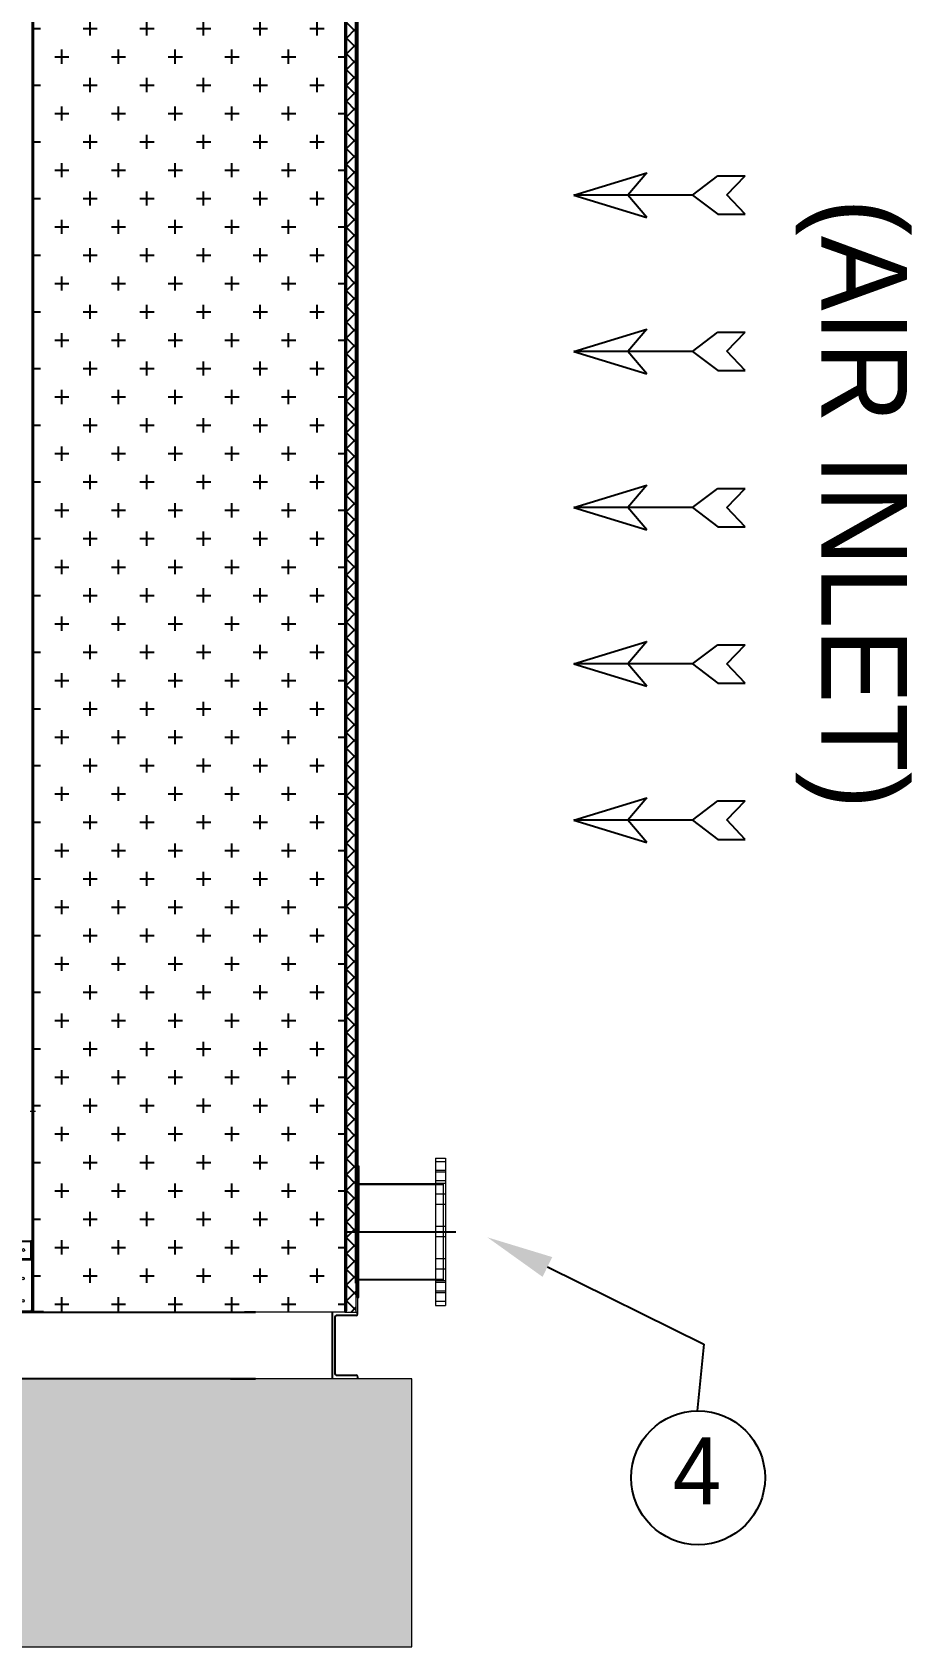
# Model space of a CAD drawing. Header units: millimetres. Extents: x 2113 to 34376, y 2901 to 25715.
# Drawn here: x 18958 to 20928, y 10113 to 13729 of the extents above; entities that cross this region are included whole.
import ezdxf
from ezdxf import colors
from ezdxf.entities.mleader import LeaderData, LeaderLine
from ezdxf.enums import TextEntityAlignment as Align
from ezdxf.math import Vec2, Vec3

# ---------------------------------------------------------------- set-up
doc = ezdxf.new("R2010")
doc.units = ezdxf.units.MM
doc.linetypes.add('CENTER', pattern=[2, 1.25, -0.25, 0.25, -0.25])
for name, color, linetype in [('center', 1, 'CENTER'), ('냉각탑_dim', 1, 'Continuous'), ('냉각탑_text', 3, 'Continuous'), ('냉각탑_찬넬방진', 1, 'Continuous')]:
    doc.layers.add(name, color=color, linetype=linetype)
doc.styles.get("Standard").update_dxf_attribs({"font": 'arial.ttf'})
doc.styles.add('돋움', font='Dotum.ttf')

# ---------------------------------------------------------------- blocks, each defined once
blk = doc.blocks.new('화살표 IN OUT')
at = {"layer": '냉각탑_dim'}
for p, q in [((-322.7, 43), (-383.9, 43)), ((-343.1, 0.5), (-383.9, 43)), ((-266.4, 0), (-322.7, 43)), ((-163.5, 50), (-121.5, 0)), ((0, 0), (-163.5, 50)), ((-383.9, -43), (-343.1, 0.5)), ((-266.4, 0), (-322.7, -43)), ((-266.4, 0), (0, 0)), ((-163.5, -50), (-121.5, 0)), ((0, 0), (-163.5, -50)), ((-322.7, -43), (-383.9, -43))]:
    blk.add_line(p, q, dxfattribs=at)
blk = doc.blocks.new('A$C4226346C')
at = {"color": 7, "lineweight": 15}
for p, q in [((23.3, 330), (23.3, 165)), ((45.3, 330), (23.3, 330)), ((45.3, 330), (45.3, 165)), ((23.3, 321.5), (45.3, 321.5)), ((23.3, 302.1), (45.3, 302.1)), ((23.3, 302.1), (45.3, 302.1)), ((23.3, 298.5), (45.3, 298.5)), ((217.1, 312.7), (217.1, 165)), ((220.3, 312.7), (217.1, 312.7)), ((220.3, 312.7), (217.1, 312.7)), ((220.3, 307), (217.1, 307)), ((217.1, 297), (220.3, 297)), ((217.1, 297), (220.3, 297)), ((220.3, 312.7), (220.3, 165)), ((23.3, 279.1), (45.3, 279.1)), ((23.3, 279.1), (45.3, 279.1)), ((45.3, 274), (23.3, 274)), ((28.3, 273), (28.3, 165)), ((45.3, 273), (28.3, 273)), ((220.3, 271), (28.3, 271)), ((217.1, 273), (45.3, 273)), ((217.1, 288), (220.3, 288)), ((217.1, 288), (220.3, 288)), ((220.3, 273), (217.1, 273)), ((220.3, 273), (217.1, 273)), ((217.1, 262.8), (220.3, 262.8)), ((217.1, 262.8), (220.3, 262.8)), ((217.1, 253.8), (220.3, 253.8)), ((217.1, 253.8), (220.3, 253.8)), ((220.3, 165), (220.3, 273)), ((23.3, 249), (45.3, 249)), ((23.3, 249), (45.3, 249)), ((23.3, 226), (45.3, 226)), ((23.3, 226), (45.3, 226)), ((217.1, 203.7), (220.3, 203.7)), ((217.1, 203.7), (220.3, 203.7)), ((217.1, 194.7), (220.3, 194.7)), ((217.1, 194.7), (220.3, 194.7)), ((23.3, 176.5), (45.3, 176.5)), ((23.3, 176.5), (45.3, 176.5)), ((23.3, 165), (23.3, 0)), ((23.3, 153.5), (45.3, 153.5)), ((23.3, 153.5), (45.3, 153.5)), ((28.3, 165), (28.3, 57)), ((28.3, 165), (28.3, 59)), ((45.3, 165), (45.3, 0)), ((217.1, 17.3), (217.1, 165)), ((220.3, 17.3), (220.3, 165)), ((220.3, 57), (220.3, 165)), ((220.3, 59), (220.3, 165)), ((217.1, 135.3), (220.3, 135.3)), ((217.1, 135.3), (220.3, 135.3)), ((217.1, 126.3), (220.3, 126.3)), ((217.1, 126.3), (220.3, 126.3)), ((23.3, 104), (45.3, 104)), ((23.3, 104), (45.3, 104)), ((23.3, 81), (45.3, 81)), ((23.3, 81), (45.3, 81)), ((217.1, 76.2), (220.3, 76.2)), ((217.1, 76.2), (220.3, 76.2)), ((45.3, 56), (23.3, 56)), ((23.3, 50.9), (45.3, 50.9)), ((23.3, 50.9), (45.3, 50.9)), ((220.3, 59), (28.3, 59)), ((45.3, 57), (28.3, 57)), ((217.1, 57), (45.3, 57)), ((217.1, 67.2), (220.3, 67.2)), ((217.1, 67.2), (220.3, 67.2)), ((220.3, 57), (217.1, 57)), ((220.3, 57), (217.1, 57)), ((217.1, 42), (220.3, 42)), ((217.1, 42), (220.3, 42)), ((23.3, 31.5), (45.3, 31.5)), ((23.3, 27.9), (45.3, 27.9)), ((23.3, 27.9), (45.3, 27.9)), ((23.3, 8.5), (45.3, 8.5)), ((217.1, 33), (220.3, 33)), ((217.1, 33), (220.3, 33)), ((220.3, 23), (217.1, 23)), ((220.3, 17.3), (217.1, 17.3)), ((220.3, 17.3), (217.1, 17.3)), ((45.3, 0), (23.3, 0))]:
    blk.add_line(p, q, dxfattribs=at)
at = {"layer": 'center'}
blk.add_line((249.8, 165), (0, 165), dxfattribs=at)
blk = doc.blocks.new('A$C42EA2B24')
at = {"color": 7, "lineweight": 15}
for p, q in [((0, 151.5), (2, 151.5)), ((0, 151.5), (2, 151.5)), ((0, 3.5), (0, 151.5)), ((2, 151.5), (0, 151.5)), ((2, 3.5), (2, 151.5)), ((2, 151.5), (2.4, 151.5)), ((2, 112.5), (2, 151.5)), ((2, 151.5), (2, 112.5)), ((2, 151.5), (2.9, 151.5)), ((2.4, 151.5), (2.9, 151.5)), ((2.9, 151.5), (2.9, 112.5)), ((2.9, 112.5), (2.9, 151.5)), ((3.5, 155), (746.5, 160)), ((3.5, 153), (746.5, 158)), ((3.5, 151.5), (3.5, 155)), ((3.5, 155), (3.5, 153)), ((3.5, 155), (3.5, 153)), ((3.5, 152.6), (3.5, 153)), ((3.5, 151.5), (3.5, 152.6)), ((3.7, 116.5), (3.5, 151.5)), ((3.5, 151.5), (3.7, 116.5)), ((726, 159.8), (726, 157.8)), ((726, 159.8), (726, 157.8)), ((726, 159.8), (726, 157.8)), ((726, 159.8), (726, 157.8)), ((726, 159.8), (726, 157.8)), ((726, 159.8), (726, 157.8)), ((726, 159.8), (726, 157.8)), ((726, 159.8), (726, 157.8)), ((726, 159.8), (726, 157.8)), ((726, 159.8), (726, 157.8)), ((726, 159.8), (726, 157.8)), ((726, 159.8), (726, 157.8)), ((726, 159.8), (726, 157.8)), ((726, 159.8), (726, 157.8)), ((726, 159.8), (726, 157.8)), ((726, 159.8), (726, 157.8)), ((726, 159.8), (726, 157.8)), ((726, 159.8), (726, 157.8)), ((726, 159.8), (726, 157.8)), ((726, 159.8), (726, 157.8)), ((726, 159.8), (726, 157.8)), ((726, 159.8), (726, 157.8)), ((726, 159.8), (726, 157.8)), ((726, 159.8), (726, 157.8)), ((726, 159.8), (726, 157.8)), ((726, 159.8), (726, 157.8)), ((732, 159.9), (732, 157.9)), ((732, 159.9), (732, 157.9)), ((732, 159.9), (732, 157.9)), ((732, 159.9), (732, 157.9)), ((732, 159.9), (732, 157.9)), ((732, 159.9), (732, 157.9)), ((732, 159.9), (732, 157.9)), ((732, 159.9), (732, 157.9)), ((732, 159.9), (732, 157.9)), ((732, 159.9), (732, 157.9)), ((732, 159.9), (732, 157.9)), ((732, 159.9), (732, 157.9)), ((732, 159.9), (732, 157.9)), ((732, 159.9), (732, 157.9)), ((732, 159.9), (732, 157.9)), ((732, 159.9), (732, 157.9)), ((732, 159.9), (732, 157.9)), ((732, 159.9), (732, 157.9)), ((732, 159.9), (732, 157.9)), ((732, 159.9), (732, 157.9)), ((732, 159.9), (732, 157.9)), ((732, 159.9), (732, 157.9)), ((732, 159.9), (732, 157.9)), ((732, 159.9), (732, 157.9)), ((732, 159.9), (732, 157.9)), ((732, 159.9), (732, 157.9)), ((746.5, 160), (746.5, 158)), ((746.5, 160), (746.5, 158)), ((746.5, 158), (746.5, 160)), ((746.5, 158), (746.5, 157.5)), ((746.5, 156.5), (746.5, 158)), ((746.5, 157.5), (746.5, 156.5)), ((746.5, 156.5), (746.7, 121.5)), ((746.7, 121.5), (746.5, 156.5)), ((747.1, 116.6), (747.1, 156.5)), ((747.1, 156.5), (747.6, 156.5)), ((748, 156.5), (747.1, 156.5)), ((747.1, 156.5), (747.1, 116.6)), ((747.6, 156.5), (748, 156.5)), ((748, 116.6), (748, 156.5)), ((750, 156.5), (748, 156.5)), ((748, 156.5), (750, 156.5)), ((748, 156.5), (748, 116.6)), ((748, 156.5), (748, 3.5)), ((750, 156.5), (748, 156.5)), ((750, 156.5), (750, 3.5)), ((0, 138.5), (2, 138.5)), ((0, 138.5), (2, 138.5)), ((0, 137), (2, 137)), ((0, 137), (2, 137)), ((0, 137), (2, 137)), ((0, 137), (2, 137)), ((0, 137), (2, 137)), ((0, 137), (2, 137)), ((0, 137), (2, 137)), ((0, 137), (2, 137)), ((0, 137), (2, 137)), ((0, 137), (2, 137)), ((0, 137), (2, 137)), ((0, 137), (2, 137)), ((0, 137), (2, 137)), ((0, 137), (2, 137)), ((0, 131), (2, 131)), ((0, 131), (2, 131)), ((0, 131), (2, 131)), ((0, 131), (2, 131)), ((0, 131), (2, 131)), ((0, 131), (2, 131)), ((0, 131), (2, 131)), ((0, 131), (2, 131)), ((0, 131), (2, 131)), ((0, 131), (2, 131)), ((0, 131), (2, 131)), ((0, 131), (2, 131)), ((0, 131), (2, 131)), ((0, 131), (2, 131)), ((0, 129.5), (2, 129.5)), ((0, 129.5), (2, 129.5)), ((2, 112.5), (3.5, 112.5)), ((2, 112.5), (2.9, 112.5)), ((3.5, 112.5), (2.9, 112.5)), ((38.5, 112.5), (3.5, 112.5)), ((3.5, 112.5), (38.5, 112.5)), ((746.7, 120), (3.7, 115)), ((746.7, 120), (3.7, 115)), ((3.8, 113), (3.7, 116.5)), ((3.7, 115.5), (3.7, 116.5)), ((3.7, 115), (3.7, 115.5)), ((3.8, 113), (3.7, 115)), ((746.8, 118), (3.8, 113)), ((746.8, 118), (3.8, 113)), ((42, 112.5), (38.5, 112.5)), ((39.6, 112.5), (38.5, 112.5)), ((40, 112.5), (39.6, 112.5)), ((40, 112.5), (40, 17)), ((42, 112.5), (40, 112.5)), ((40, 17), (40, 112.5)), ((42, 112.5), (42, 17)), ((42, 112.5), (42, 17)), ((708, 17), (708, 116.6)), ((708, 116.6), (710, 116.6)), ((708, 116.6), (711.5, 116.6)), ((708, 17), (708, 116.6)), ((710, 17), (710, 116.6)), ((710.4, 116.6), (710, 116.6)), ((710, 17), (710, 116.6)), ((711.5, 116.6), (710.4, 116.6)), ((746.5, 116.6), (711.5, 116.6)), ((711.5, 116.6), (746.5, 116.6)), ((746.5, 116.6), (747.1, 116.6)), ((746.5, 116.6), (748, 116.6)), ((746.7, 121.5), (746.7, 120.4)), ((746.8, 118), (746.7, 121.5)), ((746.7, 120.4), (746.7, 120)), ((746.8, 118), (746.7, 120)), ((748, 116.6), (747.1, 116.6)), ((750, 143.6), (748, 143.6)), ((750, 143.6), (748, 143.6)), ((750, 134.6), (748, 134.6)), ((750, 134.6), (748, 134.6)), ((750, 125), (748, 125)), ((750, 125), (748, 125)), ((750, 95), (748, 95)), ((750, 95), (748, 95)), ((0, 52), (2, 52)), ((0, 52), (2, 52)), ((0, 52), (2, 52)), ((0, 52), (2, 52)), ((0, 52), (2, 52)), ((0, 52), (2, 52)), ((0, 52), (2, 52)), ((0, 52), (2, 52)), ((0, 52), (2, 52)), ((0, 52), (2, 52)), ((0, 46), (2, 46)), ((0, 46), (2, 46)), ((0, 46), (2, 46)), ((0, 46), (2, 46)), ((0, 46), (2, 46)), ((0, 46), (2, 46)), ((0, 46), (2, 46)), ((0, 46), (2, 46)), ((0, 46), (2, 46)), ((0, 46), (2, 46)), ((750, 55), (748, 55)), ((750, 55), (748, 55)), ((0, 3.5), (3.5, 3.5)), ((0, 3.5), (2, 3.5)), ((2.4, 3.5), (2, 3.5)), ((2, 0.4), (2.9, 2.2)), ((3.5, 3.5), (2.4, 3.5)), ((3.5, 0), (3.5, 3.5)), ((3.5, 0), (3.5, 3.5)), ((3.5, 2), (38.5, 2)), ((38.5, 0), (3.5, 0)), ((38.5, 0), (3.5, 0)), ((38.5, 0), (3.5, 0)), ((38.5, 17), (38.5, 0)), ((38.5, 17), (38.5, 2)), ((38.5, 17), (42, 17)), ((39.6, 17), (38.5, 17)), ((38.5, 2), (38.5, 0)), ((40, 17), (39.6, 17)), ((42, 17), (40, 17)), ((42, 15), (40, 15)), ((40, 15), (40, 3.5)), ((42, 15), (40, 15)), ((40, 15), (40, 3.5)), ((42, 15), (42, 3.5)), ((42, 15), (42, 3.5)), ((708, 17), (710, 17)), ((711.5, 17), (708, 17)), ((708, 3.5), (708, 15)), ((708, 3.5), (708, 15)), ((708, 15), (710, 15)), ((708, 15), (710, 15)), ((710, 17), (710.4, 17)), ((710, 3.5), (710, 15)), ((710, 3.5), (710, 15)), ((710.4, 17), (711.5, 17)), ((711.5, 0), (711.5, 17)), ((711.5, 0), (711.5, 17)), ((746.5, 2), (711.5, 2)), ((746.5, 0), (711.5, 0)), ((711.5, 0), (746.5, 0)), ((711.5, 0), (746.5, 0)), ((746.5, 3.5), (746.5, 2)), ((746.5, 3.5), (747.6, 3.5)), ((750, 3.5), (746.5, 3.5)), ((746.5, 3.5), (746.5, 0)), ((746.5, 2), (746.5, 0)), ((748, 0.3), (747.1, 2.1)), ((747.6, 3.5), (748, 3.5)), ((750, 25), (748, 25)), ((750, 25), (748, 25)), ((750, 3.5), (748, 3.5))]:
    blk.add_line(p, q, dxfattribs=at)
for centre in [(20, 134.1), (125, 134.9), (250, 135.7), (375, 136.6), (500, 137.4), (625, 138.3), (730, 139), (21, 75), (729, 75), (21, 25), (729, 25)]:
    blk.add_circle(centre, 3, dxfattribs=at)
for centre, radius, start, end in [((3.5, 151.5), 3.5, 90.3801, 179.9981), ((3.5, 151.5), 1.5, 90.3801, 179.9981), ((746.5, 156.5), 3.5, 359.9981, 90.3801), ((746.5, 156.5), 1.5, 359.9981, 90.3801), ((3.5, 3.5), 3.5, 179.9981, 269.9981), ((3.5, 3.5), 1.5, 179.9981, 269.9981), ((38.5, 3.5), 3.5, 269.9981, 359.9981), ((38.5, 3.5), 1.5, 269.9981, 359.9981), ((711.5, 3.5), 3.5, 179.9981, 269.9981), ((711.5, 3.5), 1.5, 179.9981, 269.9981), ((746.5, 3.5), 3.5, 269.9981, 359.9981), ((746.5, 3.5), 1.5, 269.9981, 359.9981)]:
    blk.add_arc(centre, radius, start, end, dxfattribs=at)
blk = doc.blocks.new('1')
h = blk.add_hatch()
h.set_pattern_fill('CROSS', color=5, scale=10)
h.set_pattern_definition([(0, (-664251.29, 25358.47), (63.5, 63.5), [31.75, -95.25]), (90, (-664235.417, 25342.595), (-63.5, 63.5), [31.75, -95.25])])
h.paths.add_polyline_path([(19658.4, 14420.7), (18960, 14420.7), (18960, 10862.7), (19658.4, 10862.7)])
at = {"ltscale": 500}
h = blk.add_hatch(dxfattribs=at)
h.set_pattern_fill('ANSI37', color=251, scale=200)
h.set_pattern_definition([(45, (-11715.705, -1645.68), (-17.67767, 17.67767), []), (135, (-11715.705, -1645.68), (-17.67767, -17.67767), [])])
h.paths.add_polyline_path([(19683.4, 13798.2), (19683.4, 14420), (19661.6, 14420), (19661.6, 10862.7), (19683.4, 10862.7), (19683.4, 10927.2)])
for p, q in [((18958.4, 14462.7), (18958.4, 10862.7)), ((19658.4, 14462.7), (19658.4, 10862.7)), ((18960, 14420.7), (18960, 10864.3)), ((19658.4, 14422.3), (19658.4, 10941.1)), ((18960, 10864.3), (18960, 10941.1)), ((18983.4, 10864.3), (18983.4, 10862.7)), ((18983.4, 10862.7), (19433.4, 10862.7))]:
    blk.add_line(p, q)
at = {"color": 251, "ltscale": 500}
for p, q in [((19658.4, 14459.7), (19658.4, 10865.7)), ((19661.6, 14459.7), (19661.6, 10865.7)), ((19683.4, 10927.2), (19683.4, 14398.2)), ((19686.6, 14398.2), (19686.6, 10927.2))]:
    blk.add_line(p, q, dxfattribs=at)
at = {"color": 1, "lineweight": 5}
blk.add_line((18953.4, 11312.7), (18965.4, 11312.7), dxfattribs=at)
at = {"lineweight": 5}
for p, q in [((19683.4, 10927.2), (19683.4, 10862.7)), ((19686.6, 10927.2), (19686.6, 10862.7)), ((19658.4, 10862.7), (19456.6, 10862.7)), ((19658.4, 10862.7), (19686.6, 10862.7)), ((19661.6, 10865.7), (19661.6, 10862.7))]:
    blk.add_line(p, q, dxfattribs=at)
at = {"ltscale": 500}
for p, q in [((18958.4, 10862.7), (18983.4, 10862.7)), ((18960, 10864.3), (18983.4, 10864.3)), ((19458.4, 10862.7), (19433.4, 10862.7))]:
    blk.add_line(p, q, dxfattribs=at)
at = {"layer": '냉각탑_찬넬방진', "ltscale": 30}
for p, q in [((16460, 10862.8), (19458.4, 10862.7)), ((19458.4, 10713.1), (12460, 10713.1))]:
    blk.add_line(p, q, dxfattribs=at)
at = {"layer": '냉각탑_찬넬방진', "ltscale": 150}
for p, q in [((19630.2, 10862.7), (19630.2, 10713.1)), ((19635.8, 10851.3), (19635.8, 10724.9)), ((19683.2, 10854.7), (19639.2, 10854.7)), ((19686.6, 10858.1), (19686.6, 10862.7)), ((19402, 10713.1), (19458.4, 10713.1)), ((19639.2, 10721.5), (19683.2, 10721.5)), ((19686.6, 10718.1), (19686.6, 10713.1))]:
    blk.add_line(p, q, dxfattribs=at)
for centre, start, end in [((19639.2, 10851.3), 90, 180), ((19683.2, 10858.1), 270, 0), ((19639.2, 10724.9), 180, 270), ((19683.2, 10718.1), 0, 90)]:
    blk.add_arc(centre, 3.39, start, end, dxfattribs=at)
at = {"xscale": -1}
blk.add_blockref('A$C4226346C', (19906.9, 10877.7), dxfattribs=at)
at = {"lineweight": 5}
blk.add_blockref('A$C42EA2B24', (18208.4, 10862.7), dxfattribs=at)

msp = doc.modelspace()

# ---------------------------------------------------------------- hatches: boundary and pattern name
h = msp.add_hatch()
h.set_pattern_fill('AR-CONC', color=4)
h.set_pattern_definition([(50, (-315646.58, -191570.37), (182.18467, -15.939086), [19.05, -209.55]), (355, (-315646.58, -191570.37), (-35.24342, 191.056845), [15.24, -167.64058]), (100.451445, (-315631.4, -191571.7), (146.94125, 175.11775), [16.19001, -178.090245]), (46.1842, (-315646.58, -191519.57), (271.07904, -42.04233), [28.575, -314.325]), (96.63556, (-315624, -191523.07), (237.40413, 247.42612), [24.28502, -267.1356]), (351.18415, (-315646.58, -191519.57), (237.40413, 247.42612), [22.85997, -251.45973]), (21, (-315621.18, -191532.27), (151.61439, -102.2652), [19.05, -209.55]), (326, (-315621.18, -191532.27), (61.80203, 184.18797), [15.24, -167.64]), (71.451445, (-315608.54, -191540.79), (213.41642, 81.92277), [16.19001, -178.08994]), (37.5, (-315646.58, -191570.365), (3.088603, 84.555039), [0, -165.608, 0, -170.18, 0, -168.275]), (7.5, (-315646.58, -191570.365), (66.819663, 100.180575), [0, -97.028, 0, -161.798, 0, -64.135]), (327.5, (-315703.22, -191570.365), (135.590595, -5.728744), [0, -63.5, 0, -198.12, 0, -262.89]), (317.5, (-315728.62, -191570.37), (148.12918, 25.42649), [0, -82.55, 0, -131.572, 0, -186.69])])
edge = h.paths.add_edge_path()
edge.add_line((12458.4, 10113.1), (19808.3, 10113.1))
edge.add_line((19808.3, 10113.1), (19808.5, 10713.1))
edge.add_line((19808.5, 10713.1), (12308.5, 10713.1))
edge.add_line((12308.5, 10713.1), (12308.3, 10113.1))

# ---------------------------------------------------------------- linework, layer by layer
at = {"lineweight": 5, "elevation": 0}
msp.add_lwpolyline([(12308.4, 10113.1), (19808.4, 10113.1), (19808.4, 10713.1), (12308.4, 10713.1)], close=True, dxfattribs=at)
at = {"layer": '냉각탑_dim', "linetype": 'ByBlock', "lineweight": -2}
msp.add_circle((20449.6, 10491.6), 150, dxfattribs=at)

# ---------------------------------------------------------------- block references
msp.add_blockref('1', (0, 0))
at = {"layer": '냉각탑_dim', "xscale": -1}
for p in [(20171, 13364.5), (20171, 13014.5), (20171, 12664.5), (20171, 12314.5), (20171, 11964.5)]:
    msp.add_blockref('화살표 IN OUT', p, dxfattribs=at)

# ---------------------------------------------------------------- texts
at = {"layer": '냉각탑_text', "style": '돋움'}
msp.add_text('(AIR INLET)', height=192, rotation=270, dxfattribs=at).set_placement((20821.9, 12673.1), align=Align.MIDDLE_CENTER)
msp.add_text('4', height=150, dxfattribs=at).set_placement((20447.1, 10507.2), align=Align.MIDDLE_CENTER)

# ---------------------------------------------------------------- leaders
at = {"layer": '냉각탑_dim'}
ml = msp.add_multileader_mtext('Standard', dxfattribs=at)
ml.set_content('')
ml.set_leader_properties(color=256)
ml.build(insert=Vec2(0, 0))
ml.multileader.update_dxf_attribs({"text_right_attachment_type": 6, "dogleg_length": 5, "arrow_head_size": 150, "scale": 30})
ctx = ml.context
ctx.base_point, ctx.scale, ctx.char_height, ctx.arrow_head_size, ctx.landing_gap_size, ctx.plane_origin, ctx.plane_x_axis, ctx.plane_y_axis = Vec3(20447.6, 10641.6), 30, 5.4, 150, 2.7, Vec3(19786.5, 11129.5), Vec3(-0.097411, -0.995244), Vec3(0.995244, -0.097411)
ctx.right_attachment = 6
notes = []
notes.append((ctx, [(0, (1, 1, 0), (20462.2, 10790.9), (-0.097411, -0.995244), 150, [(0, [(19977.7, 11030.1)], 0, [])])]))
ctx.mtext, ml.multileader.dxf.content_type = None, 0
for ctx, leaders in notes:
    for number, flags, end, landing, length, lines in leaders:
        leader = LeaderData()
        leader.index, (leader.has_last_leader_line, leader.has_dogleg_vector, leader.attachment_direction) = number, flags
        leader.last_leader_point, leader.dogleg_vector, leader.dogleg_length = Vec3(end), Vec3(landing), length
        for number, points, colour, breaks in lines:
            line = LeaderLine()
            line.index, line.vertices, line.color, line.breaks = number, Vec3.list(points), colors.encode_raw_color(colour), breaks
            leader.lines.append(line)
        ctx.leaders.append(leader)

doc.saveas('drawing.dxf')
